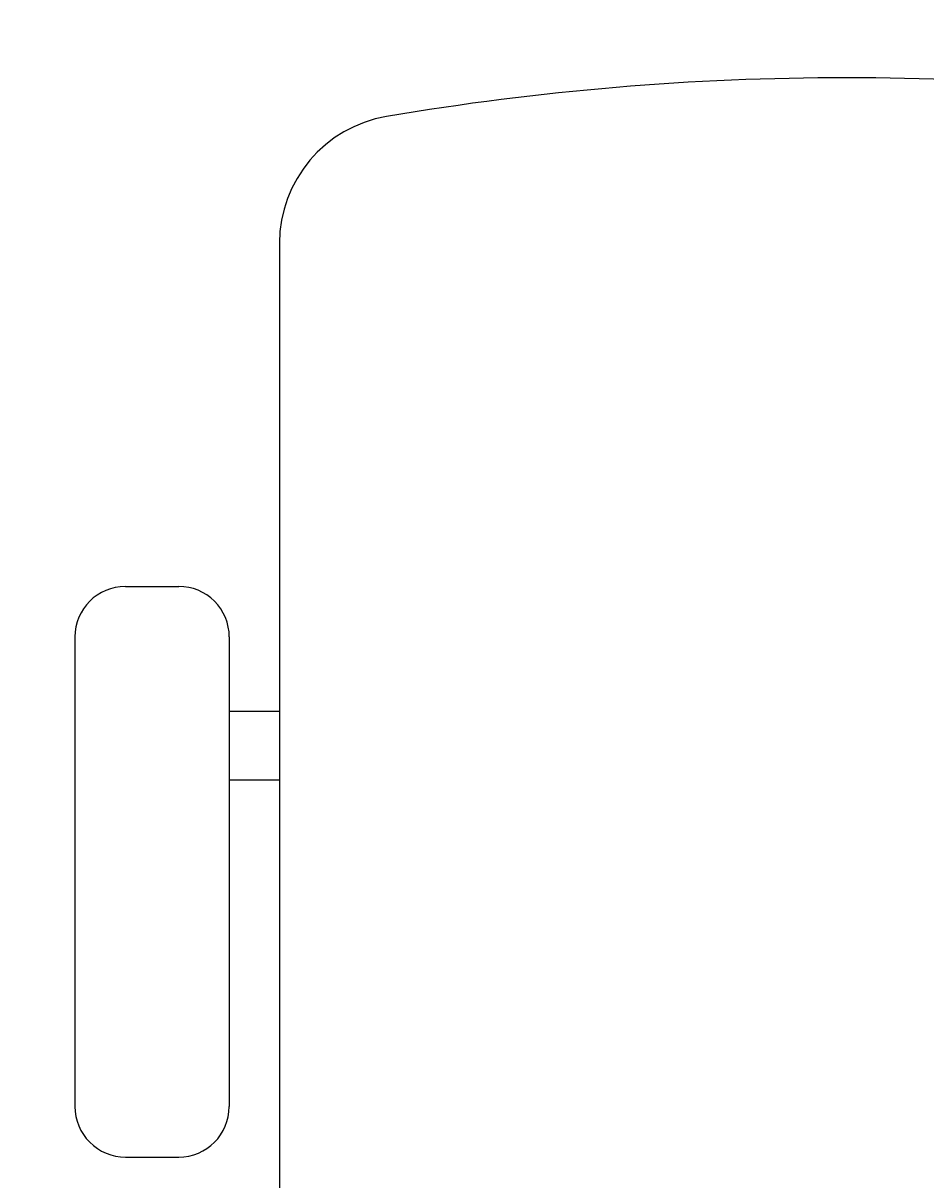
# Model space of a CAD drawing. Header units: millimetres. Extents: x 26027 to 581921, y 7230 to 233891.
# Drawn here: x 470733.8 to 471084.8, y 155066.8 to 155516.5 of the extents above; entities that cross this region are included whole.
import ezdxf
from ezdxf import colors
from ezdxf.entities.mleader import LeaderData, LeaderLine
from ezdxf.math import Vec2, Vec3

# ---------------------------------------------------------------- set-up
doc = ezdxf.new("R2010")
doc.units = ezdxf.units.MM
doc.header["$LTSCALE"] = 5
doc.layers.add('E-POWR', color=7, linetype='Continuous', lineweight=9, true_color=0x4e7e3e)
doc.layers.add('Medical Equipment and Furniture', color=163, linetype='Continuous', lineweight=0)
doc.styles.get("Standard").update_dxf_attribs({"font": 'calibri.ttf'})

# ---------------------------------------------------------------- blocks, each defined once
blk = doc.blocks.new('GF21018-P')
at = {"color": 0}
for p, q in [((-0.2207, 0.47563), (-0.2207, 0.0675)), ((-0.2806, 0.34221), (-0.25983, 0.34221)), ((-0.30021, 0.32259), (-0.30021, 0.14)), ((-0.24021, 0.32259), (-0.24021, 0.14)), ((-0.24021, 0.29372), (-0.2207, 0.29372)), ((-0.24021, 0.26708), (-0.2207, 0.26708)), ((-0.2806, 0.12039), (-0.25983, 0.12039))]:
    blk.add_line(p, q, dxfattribs=at)
for centre, radius, start, end in [((-0.0001, -0.52948), 1.06948, 80.36712, 99.63288), ((-0.1707, 0.47563), 0.05, 99.6329, 180), ((-0.2806, 0.32259), 0.01962, 90, 180), ((-0.25983, 0.32259), 0.01962, 360, 90), ((-0.2806, 0.14), 0.01962, 180, 270), ((-0.25983, 0.14), 0.01962, 270, 360)]:
    blk.add_arc(centre, radius, start, end, dxfattribs=at)

msp = doc.modelspace()

# ---------------------------------------------------------------- block references
at = {"layer": 'Medical Equipment and Furniture', "extrusion": (-8.74706e-06, -2.27027e-05, 1), "xscale": 1000.000000000002, "yscale": 1000.000000000002, "zscale": 1000.000000000002, "rotation": 359.9971679684405}
msp.add_blockref('GF21018-P', (471054.17, 154955.3, -7.64), dxfattribs=at)

# ---------------------------------------------------------------- leaders
at = {"layer": 'E-POWR'}
ml = msp.add_multileader_mtext('Standard', dxfattribs=at)
ml.set_content('#B2\\PTO PP-04', color=256)
ml.set_leader_properties()
ml.build(insert=Vec2(0, 0))
ml.multileader.update_dxf_attribs({"text_right_attachment_type": 6, "dogleg_length": 200, "arrow_head_size": 200})
ctx = ml.context
ctx.base_point, ctx.char_height, ctx.arrow_head_size, ctx.landing_gap_size, ctx.plane_origin = Vec3(469655.3, 155696.15, 2.36), 150, 200, 0.09, Vec3(472852.71, 154801.7, 2.36)
ctx.right_attachment, ctx.text_align_type = 6, 2
notes = []
notes.append((ctx, [(1, (1, 1, 0), (470728.02, 155592.25, 2.36), (-1, 0), 200, [(0, [(471435.81, 156668.61, 2.36)], 0, [])])]))
ctx.mtext.insert, ctx.mtext.alignment, ctx.mtext.flow_direction = Vec3(470527.93, 155772.25, 2.36), 3, 5
for ctx, leaders in notes:
    for number, flags, end, landing, length, lines in leaders:
        leader = LeaderData()
        leader.index, (leader.has_last_leader_line, leader.has_dogleg_vector, leader.attachment_direction) = number, flags
        leader.last_leader_point, leader.dogleg_vector, leader.dogleg_length = Vec3(end), Vec3(landing), length
        for number, points, colour, breaks in lines:
            line = LeaderLine()
            line.index, line.vertices, line.color, line.breaks = number, Vec3.list(points), colors.encode_raw_color(colour), breaks
            leader.lines.append(line)
        ctx.leaders.append(leader)

doc.saveas('drawing.dxf')
